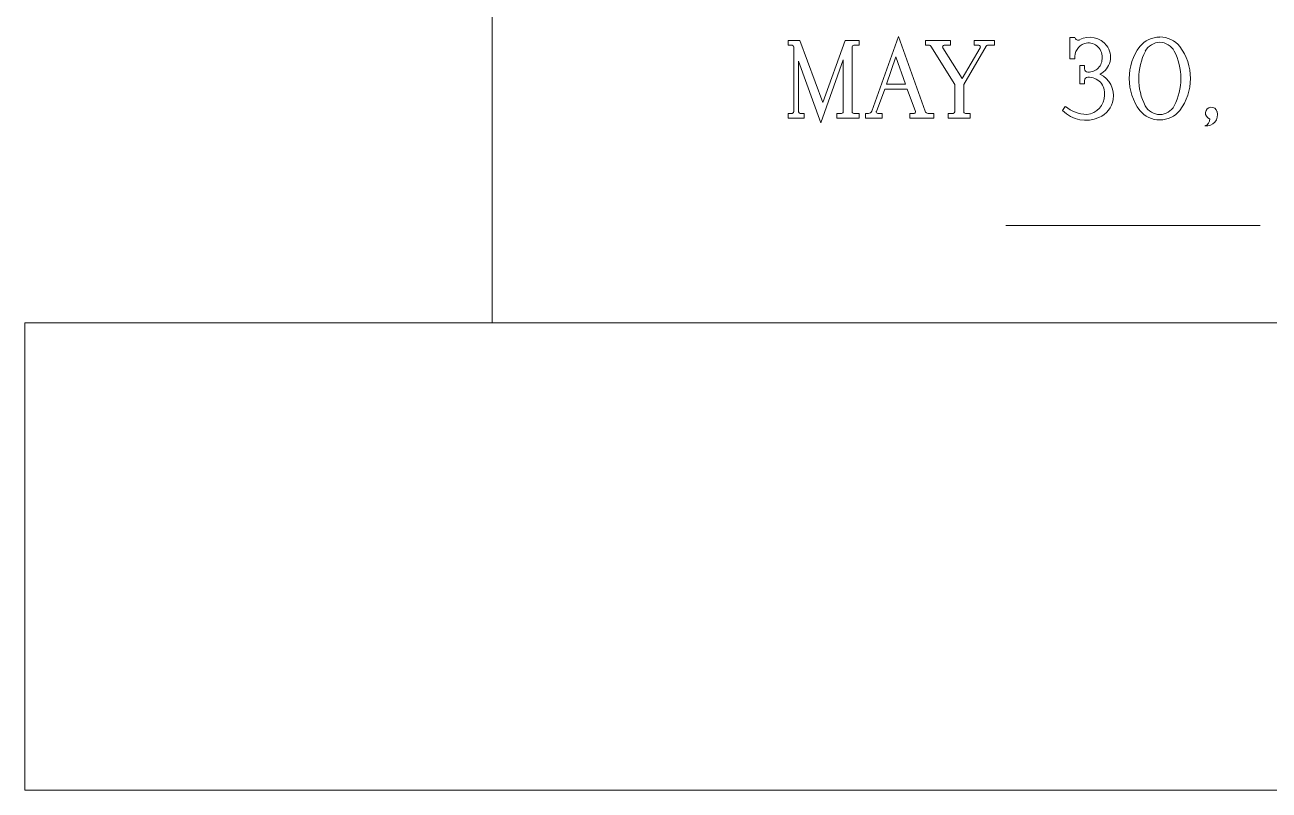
# Model space of a CAD drawing. Header units: inches. Extents: x -27 to 26.9, y -18.7 to 26.
# Drawn here: x -24 to -8.03, y -6 to 3.82 of the extents above; entities that cross this region are included whole.
import ezdxf

# ---------------------------------------------------------------- set-up
doc = ezdxf.new("R2010")
doc.units = ezdxf.units.IN
doc.header["$MEASUREMENT"] = 0
doc.layers.add('1', color=7, linetype='Continuous')

msp = doc.modelspace()

# ---------------------------------------------------------------- linework, layer by layer
at = {"color": 7, "linetype": 'Continuous', "lineweight": 5}
for p, q in [((-18, 0), (-18, 24.5)), ((-13.129, 2.715), (-12.786, 3.677)), ((-12.786, 3.677), (-12.442, 2.715)), ((-14.203, 3.563), (-14.203, 3.625)), ((-14.203, 3.625), (-14.052, 3.625)), ((-14.151, 3.563), (-14.203, 3.563)), ((-14.13, 2.708), (-14.13, 3.543)), ((-14.052, 3.625), (-13.755, 2.828)), ((-13.755, 2.828), (-13.471, 3.625)), ((-13.471, 3.625), (-13.291, 3.625)), ((-13.38, 3.543), (-13.38, 2.708)), ((-13.291, 3.563), (-13.359, 3.563)), ((-13.291, 3.625), (-13.291, 3.563)), ((-12.437, 3.562), (-12.437, 3.625)), ((-12.437, 3.625), (-12.119, 3.625)), ((-12.386, 3.562), (-12.437, 3.562)), ((-12.062, 3.058), (-12.368, 3.551)), ((-12.215, 3.53), (-11.968, 3.136)), ((-12.119, 3.562), (-12.197, 3.562)), ((-12.119, 3.625), (-12.119, 3.562)), ((-11.968, 3.136), (-11.735, 3.531)), ((-11.659, 3.551), (-11.947, 3.058)), ((-11.812, 3.562), (-11.812, 3.625)), ((-11.812, 3.625), (-11.551, 3.625)), ((-11.753, 3.562), (-11.812, 3.562)), ((-11.551, 3.562), (-11.641, 3.562)), ((-11.551, 3.625), (-11.551, 3.562)), ((-10.583, 3.388), (-10.583, 3.664)), ((-10.583, 3.664), (-10.52, 3.664)), ((-13.781, 2.568), (-14.068, 3.359)), ((-14.068, 3.359), (-14.068, 2.708)), ((-13.495, 3.375), (-13.781, 2.568)), ((-13.495, 2.708), (-13.495, 3.375)), ((-12.818, 3.413), (-12.94, 3.063)), ((-12.695, 3.063), (-12.818, 3.413)), ((-10.52, 3.388), (-10.583, 3.388)), ((-10.458, 3.069), (-10.458, 3.303)), ((-10.458, 3.303), (-10.395, 3.303)), ((-10.395, 3.303), (-10.395, 3.26)), ((-12.94, 3.063), (-12.695, 3.063)), ((-12.062, 2.708), (-12.062, 3.058)), ((-11.947, 3.058), (-11.947, 2.708)), ((-10.395, 3.069), (-10.458, 3.069)), ((-10.395, 3.111), (-10.395, 3.069)), ((-12.962, 3), (-13.069, 2.714)), ((-12.673, 3), (-12.962, 3)), ((-12.566, 2.714), (-12.673, 3)), ((-10.678, 2.725), (-10.643, 2.775)), ((-14.203, 2.625), (-14.203, 2.688)), ((-14.203, 2.688), (-14.151, 2.688)), ((-13.995, 2.625), (-14.203, 2.625)), ((-14.047, 2.688), (-13.995, 2.688)), ((-13.995, 2.688), (-13.995, 2.625)), ((-13.578, 2.625), (-13.578, 2.688)), ((-13.578, 2.688), (-13.515, 2.688)), ((-13.291, 2.625), (-13.578, 2.625)), ((-13.359, 2.688), (-13.291, 2.688)), ((-13.291, 2.688), (-13.291, 2.625)), ((-13.208, 2.625), (-13.208, 2.688)), ((-13.208, 2.688), (-13.169, 2.688)), ((-12.994, 2.625), (-13.208, 2.625)), ((-13.049, 2.688), (-12.994, 2.688)), ((-12.994, 2.688), (-12.994, 2.625)), ((-12.64, 2.625), (-12.64, 2.688)), ((-12.64, 2.688), (-12.585, 2.688)), ((-12.333, 2.625), (-12.64, 2.625)), ((-12.402, 2.688), (-12.333, 2.688)), ((-12.333, 2.688), (-12.333, 2.625)), ((-12.145, 2.625), (-12.145, 2.687)), ((-12.145, 2.687), (-12.082, 2.687)), ((-11.864, 2.625), (-12.145, 2.625)), ((-11.926, 2.687), (-11.864, 2.687)), ((-11.864, 2.687), (-11.864, 2.625)), ((-18, 0), (18, 0))]:
    msp.add_line(p, q, dxfattribs=at)
for centre, radius, start, end in [((-14.151, 3.542), 0.0205, 1.3975, 91.397), ((-13.36, 3.542), 0.0205, 88.603, 178.6026), ((-12.388, 3.54), 0.0222, 30.2696, 86.8711), ((-12.197, 3.541), 0.0215, 92.0719, 209.2126), ((-11.754, 3.541), 0.021, 331.571, 88.7117), ((-11.642, 3.543), 0.0191, 87.8707, 154.9886), ((-10.333, 3.409), 0.188, 109.7558, 186.5461), ((-10.479, 3.668), 0.0405, 185.8313, 302.5268), ((-10.331, 3.385), 0.28, 38.6097, 116.8608), ((-10.35, 3.414), 0.179, 357.5754, 105.105), ((-10.309, 3.411), 0.246, 296.9599, 36.9597), ((-9.142, 3.141), 0.68, 143.3076, 180.3759), ((-9.431, 3.339), 0.329, 89.8569, 140.9276), ((-9.423, 3.38), 0.221, 91.7997, 150.842), ((-9.429, 3.34), 0.329, 39.0382, 90.212), ((-9.437, 3.38), 0.221, 29.159, 88.1719), ((-9.717, 3.141), 0.679, 359.61, 36.7317), ((-10.343, 3.39), 0.172, 266.5856, 5.2725), ((-8.944, 3.139), 0.756, 152.6076, 180.2281), ((-9.915, 3.14), 0.755, 359.7328, 27.4006), ((-10.354, 3.259), 0.0409, 178.4534, 270.166), ((-10.352, 3.112), 0.0426, 92.1531, 180.5748), ((-10.346, 2.946), 0.208, 353.3426, 92.0351), ((-10.334, 2.915), 0.309, 351.2458, 63.8477), ((-9.142, 3.132), 0.68, 179.6241, 216.6924), ((-8.943, 3.133), 0.758, 179.786, 207.3708), ((-9.916, 3.133), 0.756, 332.621, 0.253), ((-9.717, 3.132), 0.679, 323.2683, 0.39), ((-10.386, 2.921), 0.246, 274.0569, 0.2743), ((-13.168, 2.729), 0.0411, 268.5562, 341.4279), ((-12.403, 2.729), 0.0411, 198.5721, 271.4438), ((-10.378, 3.019), 0.42, 224.4708, 293.4762), ((-10.357, 3.132), 0.457, 231.3352, 268.5643), ((-10.327, 2.912), 0.301, 292.6491, 351.6009), ((-9.433, 2.93), 0.326, 218.9252, 270.5995), ((-9.423, 2.893), 0.221, 209.214, 268.1893), ((-9.437, 2.893), 0.221, 271.8391, 330.785), ((-9.426, 2.93), 0.325, 269.3663, 321.1091), ((-8.769, 2.692), 0.0753, 14.4061, 253.5687), ((-14.151, 2.708), 0.0205, 268.6028, 1.3971), ((-14.046, 2.71), 0.0223, 183.2155, 266.7845), ((-13.516, 2.708), 0.0205, 271.3971, 1.3973), ((-13.36, 2.708), 0.0205, 178.6027, 271.3972), ((-13.05, 2.708), 0.0203, 160.7026, 272.3551), ((-12.585, 2.707), 0.02, 269.1032, 20.6284), ((-12.083, 2.708), 0.0205, 271.3972, 1.3972), ((-11.927, 2.708), 0.0205, 178.6028, 271.3972), ((-8.83, 2.669), 0.141, 261.5845, 17.125), ((-8.87, 2.608), 0.0811, 283.8191, 7.8392)]:
    msp.add_arc(centre, radius, start, end, dxfattribs=at)
at = {"layer": '1', "color": 7, "linetype": 'Continuous', "lineweight": 5}
for p, q in [((-11.406, 1.25), (-8.142, 1.25)), ((-18, 0), (-24, 0)), ((-24, 0), (-24, -6)), ((-24, -6), (24, -6))]:
    msp.add_line(p, q, dxfattribs=at)

doc.saveas('drawing.dxf')
